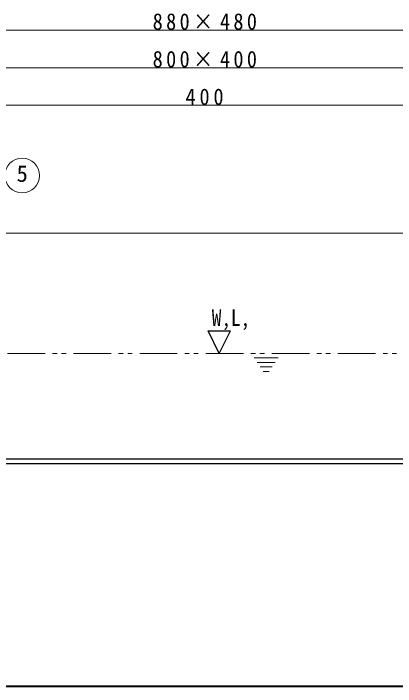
# Model space of a CAD drawing. Units: millimetres at full size, sheet at 1:5; details may follow other scales. Extents: x -1061 to 964, y -679 to 726.
# Drawn here: x -319.9 to -65.6, y -679 to -231.5 of the extents above; entities that cross this region are included whole.
import ezdxf
from ezdxf.enums import TextEntityAlignment as Align

# ---------------------------------------------------------------- set-up
doc = ezdxf.new("R2010")
doc.units = ezdxf.units.MM
doc.header["$LTSCALE"] = 5
doc.linetypes.add('DOUBLE_CHAIN1', pattern=[8.8, 5, -1, 0.6, -0.6, 0.6, -1])
doc.layers.add('0-0', color=4, linetype='Continuous', lineweight=9)
doc.styles.add('ＭＳ ゴシック', font='')
doc.styles.get('ＭＳ ゴシック').set_extended_font_data('MS Gothic')

msp = doc.modelspace()

# ---------------------------------------------------------------- linework, layer by layer
at = {"layer": '0-0'}
for p, q in [((-632.901, -242.543), (247.099, -242.543)), ((-592.901, -267.543), (207.099, -267.543)), ((-597.901, -377.543), (214.099, -377.543))]:
    msp.add_line(p, q, dxfattribs=at)
at = {"layer": '0-0', "color": 5, "lineweight": 25}
for p, q in [((-182.901, -457.543), (-175.401, -442.543)), ((-582.901, -527.543), (197.099, -527.543)), ((197.099, -531.043), (-582.901, -531.043))]:
    msp.add_line(p, q, dxfattribs=at)
at = {"layer": '0-0', "linetype": 'DOUBLE_CHAIN1'}
for p, q in [((-587.901, -457.543), (87.099, -457.543)), ((-159.781, -460.543), (-143.781, -460.543)), ((-157.781, -463.543), (-145.781, -463.543)), ((-155.781, -466.543), (-147.781, -466.543)), ((-153.781, -469.543), (-149.781, -469.543))]:
    msp.add_line(p, q, dxfattribs=at)
at = {"layer": '0-0', "color": 1, "lineweight": 40}
msp.add_line((963.599, -679.043), (-1061.401, -679.043), dxfattribs=at)
at = {"layer": '0-0'}
msp.add_lwpolyline([(-392.901, -292.543), (7.099, -292.543), (207.099, -292.543)], dxfattribs=at)
at = {"layer": '0-0', "color": 5, "lineweight": 25}
msp.add_lwpolyline([(-182.901, -457.543), (-190.401, -442.543), (-175.401, -442.543)], dxfattribs=at)
at = {"layer": '0-0', "color": 7, "lineweight": 18}
msp.add_circle((-314.108, -339.27), 11.5, dxfattribs=at)

# ---------------------------------------------------------------- texts
at = {"layer": '0-0', "color": 7, "style": 'ＭＳ ゴシック'}
msp.add_text('5', height=11, dxfattribs=at).set_placement((-317.858, -346.77), align=Align.BOTTOM_LEFT)
at = {"layer": '0-0', "color": 7, "style": 'ＭＳ ゴシック', "width": 0.85}
msp.add_text('W,L,', height=11, dxfattribs=at).set_placement((-187.901, -442.543), align=Align.BOTTOM_LEFT)
at = {"layer": '0-0', "color": 7, "char_height": 11, "attachment_point": 7, "style": 'ＭＳ ゴシック'}
for s, insert in [('\\T1.33;\\W0.9;880×480', (-227.276, -242.543)), ('\\T1.33;\\W0.9;800×400', (-227.276, -267.543)), ('\\T1.38;\\W0.9;400', (-205.401, -292.543))]:
    msp.add_mtext(s, dxfattribs=dict(at, insert=insert))

doc.saveas('drawing.dxf')
